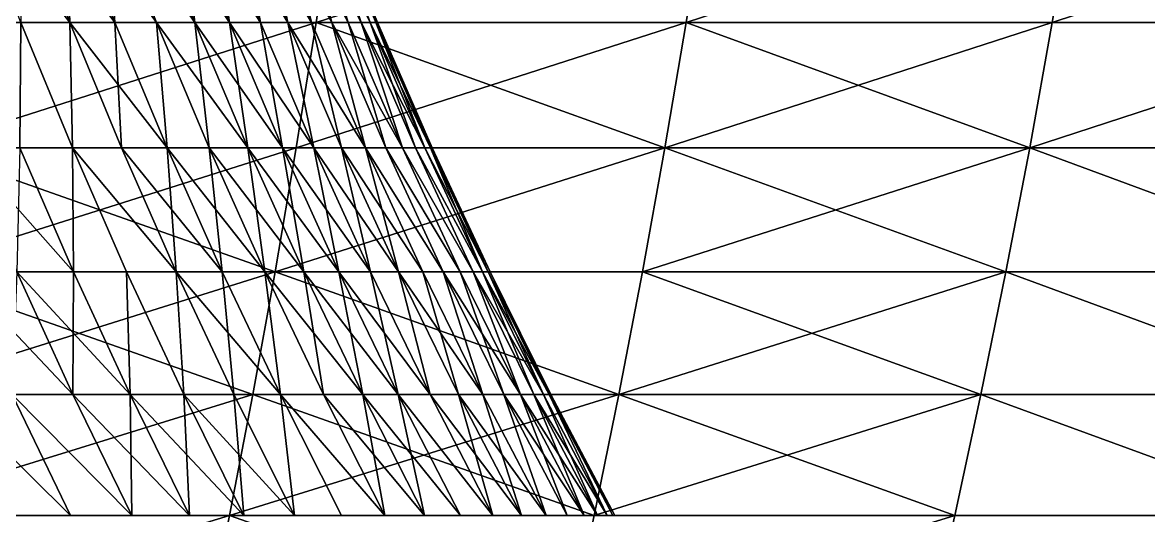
# Model space of a CAD drawing. Header units: millimetres. Extents: x -3250 to 6200, y -3250 to 3250.
# Drawn here: x 4611 to 4775.3, y -382.6 to -310.7 of the extents above; entities that cross this region are included whole.
import ezdxf

# ---------------------------------------------------------------- set-up
doc = ezdxf.new("R2010")
doc.units = ezdxf.units.MM
doc.header["$MEASUREMENT"] = 0
doc.layers.add('MESH_3D', color=2, linetype='CONTINUOUS')

msp = doc.modelspace()

# ---------------------------------------------------------------- linework, layer by layer
at = {"layer": 'MESH_3D'}
for points in [[(4656.61, -292.27, 26082.62), (4599.36, -310.75, 26096.23), (4653.87, -310.75, 26075.62)], [(4656.61, -292.27, 26082.62), (4601.93, -292.27, 26103.3), (4599.36, -310.75, 26096.23)], [(4617.89, -310.75, 24174.8), (4610.78, -310.75, 24195.1), (4603.72, -292.27, 24192.53)], [(4617.89, -310.75, 24174.8), (4603.72, -292.27, 24192.53), (4610.76, -292.27, 24172.4)], [(4617.89, -310.75, 2525.2), (4617.3, -292.27, 2547.9), (4610.76, -292.27, 2527.6)], [(4610.78, -310.75, 2504.9), (4617.89, -310.75, 2525.2), (4610.76, -292.27, 2527.6)], [(4624.49, -310.75, 24154.32), (4617.89, -310.75, 24174.8), (4610.76, -292.27, 24172.4)], [(4624.49, -310.75, 24154.32), (4610.76, -292.27, 24172.4), (4617.3, -292.27, 24152.1)], [(4624.49, -310.75, 2545.68), (4623.33, -292.27, 2568.35), (4617.3, -292.27, 2547.9)], [(4617.89, -310.75, 2525.2), (4624.49, -310.75, 2545.68), (4617.3, -292.27, 2547.9)], [(4630.57, -310.75, 24133.69), (4617.3, -292.27, 24152.1), (4623.33, -292.27, 24131.65)], [(4630.57, -310.75, 24133.69), (4624.49, -310.75, 24154.32), (4617.3, -292.27, 24152.1)], [(4623.33, -292.27, 2568.35), (4636.14, -310.75, 2587.09), (4628.85, -292.27, 2588.95)], [(4630.57, -310.75, 2566.31), (4636.14, -310.75, 2587.09), (4623.33, -292.27, 2568.35)], [(4624.49, -310.75, 2545.68), (4630.57, -310.75, 2566.31), (4623.33, -292.27, 2568.35)], [(4636.14, -310.75, 24112.91), (4630.57, -310.75, 24133.69), (4623.33, -292.27, 24131.65)], [(4636.14, -310.75, 24112.91), (4623.33, -292.27, 24131.65), (4628.85, -292.27, 24111.05)], [(4636.14, -310.75, 2587.09), (4633.86, -292.27, 2609.68), (4628.85, -292.27, 2588.95)], [(4641.19, -310.75, 24092), (4628.85, -292.27, 24111.05), (4633.86, -292.27, 24090.32)], [(4641.19, -310.75, 24092), (4636.14, -310.75, 24112.91), (4628.85, -292.27, 24111.05)], [(4633.86, -292.27, 2609.68), (4645.71, -310.75, 2629.04), (4638.34, -292.27, 2630.53)], [(4641.19, -310.75, 2608), (4645.71, -310.75, 2629.04), (4633.86, -292.27, 2609.68)], [(4636.14, -310.75, 2587.09), (4641.19, -310.75, 2608), (4633.86, -292.27, 2609.68)], [(4638.34, -292.27, 24069.47), (4641.19, -310.75, 24092), (4633.86, -292.27, 24090.32)], [(4645.71, -310.75, 2629.04), (4642.31, -292.27, 2651.48), (4638.34, -292.27, 2630.53)], [(4645.71, -310.75, 24070.96), (4641.19, -310.75, 24092), (4638.34, -292.27, 24069.47)], [(4649.71, -310.75, 24049.83), (4645.71, -310.75, 24070.96), (4638.34, -292.27, 24069.47)], [(4649.71, -310.75, 24049.83), (4638.34, -292.27, 24069.47), (4642.31, -292.27, 24048.52)], [(4649.71, -310.75, 2650.17), (4645.75, -292.27, 2672.52), (4642.31, -292.27, 2651.48)], [(4645.71, -310.75, 2629.04), (4649.71, -310.75, 2650.17), (4642.31, -292.27, 2651.48)], [(4653.18, -310.75, 24028.6), (4649.71, -310.75, 24049.83), (4642.31, -292.27, 24048.52)], [(4653.18, -310.75, 24028.6), (4642.31, -292.27, 24048.52), (4645.75, -292.27, 24027.48)], [(4653.18, -310.75, 2671.4), (4648.66, -292.27, 2693.65), (4645.75, -292.27, 2672.52)], [(4649.71, -310.75, 2650.17), (4653.18, -310.75, 2671.4), (4645.75, -292.27, 2672.52)], [(4656.12, -310.75, 24007.29), (4645.75, -292.27, 24027.48), (4648.66, -292.27, 24006.35)], [(4656.12, -310.75, 24007.29), (4653.18, -310.75, 24028.6), (4645.75, -292.27, 24027.48)], [(4656.12, -310.75, 2692.71), (4651.05, -292.27, 2714.84), (4648.66, -292.27, 2693.65)], [(4653.18, -310.75, 2671.4), (4656.12, -310.75, 2692.71), (4648.66, -292.27, 2693.65)], [(4658.53, -310.75, 23985.91), (4656.12, -310.75, 24007.29), (4648.66, -292.27, 24006.35)], [(4658.53, -310.75, 23985.91), (4648.66, -292.27, 24006.35), (4651.05, -292.27, 23985.16)], [(4658.53, -310.75, 2714.09), (4652.91, -292.27, 2736.08), (4651.05, -292.27, 2714.84)], [(4656.12, -310.75, 2692.71), (4658.53, -310.75, 2714.09), (4651.05, -292.27, 2714.84)], [(4660.41, -310.75, 23964.48), (4651.05, -292.27, 23985.16), (4652.91, -292.27, 23963.92)], [(4660.41, -310.75, 23964.48), (4658.53, -310.75, 23985.91), (4651.05, -292.27, 23985.16)], [(4660.41, -310.75, 2735.52), (4654.24, -292.27, 2757.37), (4652.91, -292.27, 2736.08)], [(4658.53, -310.75, 2714.09), (4660.41, -310.75, 2735.52), (4652.91, -292.27, 2736.08)], [(4661.75, -310.75, 23943.01), (4652.91, -292.27, 23963.92), (4654.24, -292.27, 23942.63)], [(4661.75, -310.75, 23943.01), (4660.41, -310.75, 23964.48), (4652.91, -292.27, 23963.92)], [(4710.76, -292.27, 26060.58), (4656.61, -292.27, 26082.62), (4653.87, -310.75, 26075.62)], [(4710.76, -292.27, 26060.58), (4653.87, -310.75, 26075.62), (4707.84, -310.75, 26053.66)], [(4661.75, -310.75, 2756.99), (4655.04, -292.27, 2778.68), (4654.24, -292.27, 2757.37)], [(4660.41, -310.75, 2735.52), (4661.75, -310.75, 2756.99), (4654.24, -292.27, 2757.37)], [(4655.04, -292.27, 23921.32), (4661.75, -310.75, 23943.01), (4654.24, -292.27, 23942.63)], [(4662.55, -310.75, 2778.49), (4655.3, -292.27, 2800), (4655.04, -292.27, 2778.68)], [(4661.75, -310.75, 2756.99), (4662.55, -310.75, 2778.49), (4655.04, -292.27, 2778.68)], [(4662.55, -310.75, 23921.51), (4655.04, -292.27, 23921.32), (4655.3, -292.27, 23900)], [(4662.55, -310.75, 23921.51), (4661.75, -310.75, 23943.01), (4655.04, -292.27, 23921.32)], [(4662.55, -310.75, 2778.49), (4662.82, -310.75, 2800), (4655.3, -292.27, 2800)], [(4662.82, -310.75, 23900), (4655.3, -292.27, 2800), (4662.82, -310.75, 2800)], [(4662.82, -310.75, 23900), (4655.3, -292.27, 23900), (4655.3, -292.27, 2800)], [(4662.55, -310.75, 23921.51), (4655.3, -292.27, 23900), (4662.82, -310.75, 23900)], [(4764.34, -292.27, 26037.21), (4707.84, -310.75, 26053.66), (4761.25, -310.75, 26030.35)], [(4764.34, -292.27, 26037.21), (4710.76, -292.27, 26060.58), (4707.84, -310.75, 26053.66)], [(4817.33, -292.27, 26012.5), (4764.34, -292.27, 26037.21), (4761.25, -310.75, 26030.35)], [(4817.33, -292.27, 26012.5), (4761.25, -310.75, 26030.35), (4814.06, -310.75, 26005.73)], [(4596.63, -329.03, 611.26), (4653.87, -310.75, 624.38), (4650.95, -329.03, 631.8)], [(4599.36, -310.75, 603.77), (4653.87, -310.75, 624.38), (4596.63, -329.03, 611.26)], [(4653.87, -310.75, 26075.62), (4596.63, -329.03, 26088.74), (4650.95, -329.03, 26068.2)], [(4653.87, -310.75, 26075.62), (4599.36, -310.75, 26096.23), (4596.63, -329.03, 26088.74)], [(4610.6, -329.03, 2481.86), (4618.28, -329.03, 2502.17), (4610.78, -310.75, 2504.9)], [(4618.28, -329.03, 24197.83), (4610.6, -329.03, 24218.14), (4610.78, -310.75, 24195.1)], [(4618.28, -329.03, 2502.17), (4617.89, -310.75, 2525.2), (4610.78, -310.75, 2504.9)], [(4617.89, -310.75, 24174.8), (4618.28, -329.03, 24197.83), (4610.78, -310.75, 24195.1)], [(4625.45, -329.03, 2522.66), (4624.49, -310.75, 2545.68), (4617.89, -310.75, 2525.2)], [(4618.28, -329.03, 2502.17), (4625.45, -329.03, 2522.66), (4617.89, -310.75, 2525.2)], [(4625.45, -329.03, 24177.34), (4618.28, -329.03, 24197.83), (4617.89, -310.75, 24174.8)], [(4632.11, -329.03, 24156.67), (4625.45, -329.03, 24177.34), (4617.89, -310.75, 24174.8)], [(4632.11, -329.03, 24156.67), (4617.89, -310.75, 24174.8), (4624.49, -310.75, 24154.32)], [(4632.11, -329.03, 2543.33), (4630.57, -310.75, 2566.31), (4624.49, -310.75, 2545.68)], [(4625.45, -329.03, 2522.66), (4632.11, -329.03, 2543.33), (4624.49, -310.75, 2545.68)], [(4630.57, -310.75, 24133.69), (4632.11, -329.03, 24156.67), (4624.49, -310.75, 24154.32)], [(4638.25, -329.03, 2564.15), (4636.14, -310.75, 2587.09), (4630.57, -310.75, 2566.31)], [(4632.11, -329.03, 2543.33), (4638.25, -329.03, 2564.15), (4630.57, -310.75, 2566.31)], [(4638.25, -329.03, 24135.85), (4632.11, -329.03, 24156.67), (4630.57, -310.75, 24133.69)], [(4643.87, -329.03, 24114.88), (4630.57, -310.75, 24133.69), (4636.14, -310.75, 24112.91)], [(4643.87, -329.03, 24114.88), (4638.25, -329.03, 24135.85), (4630.57, -310.75, 24133.69)], [(4643.87, -329.03, 2585.12), (4641.19, -310.75, 2608), (4636.14, -310.75, 2587.09)], [(4638.25, -329.03, 2564.15), (4643.87, -329.03, 2585.12), (4636.14, -310.75, 2587.09)], [(4648.96, -329.03, 24093.77), (4643.87, -329.03, 24114.88), (4636.14, -310.75, 24112.91)], [(4648.96, -329.03, 24093.77), (4636.14, -310.75, 24112.91), (4641.19, -310.75, 24092)], [(4648.96, -329.03, 2606.23), (4645.71, -310.75, 2629.04), (4641.19, -310.75, 2608)], [(4643.87, -329.03, 2585.12), (4648.96, -329.03, 2606.23), (4641.19, -310.75, 2608)], [(4653.53, -329.03, 24072.54), (4648.96, -329.03, 24093.77), (4641.19, -310.75, 24092)], [(4653.53, -329.03, 24072.54), (4641.19, -310.75, 24092), (4645.71, -310.75, 24070.96)], [(4653.53, -329.03, 2627.46), (4649.71, -310.75, 2650.17), (4645.71, -310.75, 2629.04)], [(4648.96, -329.03, 2606.23), (4653.53, -329.03, 2627.46), (4645.71, -310.75, 2629.04)], [(4649.71, -310.75, 24049.83), (4653.53, -329.03, 24072.54), (4645.71, -310.75, 24070.96)], [(4657.57, -329.03, 2648.79), (4653.18, -310.75, 2671.4), (4649.71, -310.75, 2650.17)], [(4653.53, -329.03, 2627.46), (4657.57, -329.03, 2648.79), (4649.71, -310.75, 2650.17)], [(4657.57, -329.03, 24051.21), (4653.53, -329.03, 24072.54), (4649.71, -310.75, 24049.83)], [(4661.07, -329.03, 24029.79), (4657.57, -329.03, 24051.21), (4649.71, -310.75, 24049.83)], [(4661.07, -329.03, 24029.79), (4649.71, -310.75, 24049.83), (4653.18, -310.75, 24028.6)], [(4653.87, -310.75, 624.38), (4704.74, -329.03, 653.69), (4650.95, -329.03, 631.8)], [(4707.84, -310.75, 26053.66), (4650.95, -329.03, 26068.2), (4704.74, -329.03, 26046.31)], [(4707.84, -310.75, 26053.66), (4653.87, -310.75, 26075.62), (4650.95, -329.03, 26068.2)], [(4661.07, -329.03, 2670.21), (4656.12, -310.75, 2692.71), (4653.18, -310.75, 2671.4)], [(4657.57, -329.03, 2648.79), (4661.07, -329.03, 2670.21), (4653.18, -310.75, 2671.4)], [(4656.12, -310.75, 24007.29), (4661.07, -329.03, 24029.79), (4653.18, -310.75, 24028.6)], [(4653.87, -310.75, 624.38), (4707.84, -310.75, 646.34), (4704.74, -329.03, 653.69)], [(4664.04, -329.03, 2691.72), (4658.53, -310.75, 2714.09), (4656.12, -310.75, 2692.71)], [(4661.07, -329.03, 2670.21), (4664.04, -329.03, 2691.72), (4656.12, -310.75, 2692.71)], [(4664.04, -329.03, 24008.28), (4661.07, -329.03, 24029.79), (4656.12, -310.75, 24007.29)], [(4666.47, -329.03, 23986.7), (4656.12, -310.75, 24007.29), (4658.53, -310.75, 23985.91)], [(4666.47, -329.03, 23986.7), (4664.04, -329.03, 24008.28), (4656.12, -310.75, 24007.29)], [(4666.47, -329.03, 2713.3), (4660.41, -310.75, 2735.52), (4658.53, -310.75, 2714.09)], [(4664.04, -329.03, 2691.72), (4666.47, -329.03, 2713.3), (4658.53, -310.75, 2714.09)], [(4660.41, -310.75, 23964.48), (4666.47, -329.03, 23986.7), (4658.53, -310.75, 23985.91)], [(4668.36, -329.03, 2734.93), (4661.75, -310.75, 2756.99), (4660.41, -310.75, 2735.52)], [(4666.47, -329.03, 2713.3), (4668.36, -329.03, 2734.93), (4660.41, -310.75, 2735.52)], [(4668.36, -329.03, 23965.07), (4666.47, -329.03, 23986.7), (4660.41, -310.75, 23964.48)], [(4669.71, -329.03, 23943.41), (4668.36, -329.03, 23965.07), (4660.41, -310.75, 23964.48)], [(4669.71, -329.03, 23943.41), (4660.41, -310.75, 23964.48), (4661.75, -310.75, 23943.01)], [(4669.71, -329.03, 2756.59), (4662.55, -310.75, 2778.49), (4661.75, -310.75, 2756.99)], [(4668.36, -329.03, 2734.93), (4669.71, -329.03, 2756.59), (4661.75, -310.75, 2756.99)], [(4670.52, -329.03, 23921.71), (4669.71, -329.03, 23943.41), (4661.75, -310.75, 23943.01)], [(4670.52, -329.03, 23921.71), (4661.75, -310.75, 23943.01), (4662.55, -310.75, 23921.51)], [(4670.52, -329.03, 2778.29), (4662.82, -310.75, 2800), (4662.55, -310.75, 2778.49)], [(4669.71, -329.03, 2756.59), (4670.52, -329.03, 2778.29), (4662.55, -310.75, 2778.49)], [(4662.55, -310.75, 23921.51), (4662.82, -310.75, 23900), (4670.8, -329.03, 23900)], [(4670.52, -329.03, 23921.71), (4662.55, -310.75, 23921.51), (4670.8, -329.03, 23900)], [(4670.52, -329.03, 2778.29), (4670.8, -329.03, 2800), (4662.82, -310.75, 2800)], [(4670.8, -329.03, 23900), (4662.82, -310.75, 2800), (4670.8, -329.03, 2800)], [(4670.8, -329.03, 23900), (4662.82, -310.75, 23900), (4662.82, -310.75, 2800)], [(4707.84, -310.75, 646.34), (4757.97, -329.03, 676.92), (4704.74, -329.03, 653.69)], [(4761.25, -310.75, 26030.35), (4704.74, -329.03, 26046.31), (4757.97, -329.03, 26023.08)], [(4761.25, -310.75, 26030.35), (4707.84, -310.75, 26053.66), (4704.74, -329.03, 26046.31)], [(4707.84, -310.75, 646.34), (4761.25, -310.75, 669.65), (4757.97, -329.03, 676.92)], [(4757.97, -329.03, 676.92), (4814.06, -310.75, 694.27), (4810.6, -329.03, 701.46)], [(4761.25, -310.75, 669.65), (4814.06, -310.75, 694.27), (4757.97, -329.03, 676.92)], [(4814.06, -310.75, 26005.73), (4761.25, -310.75, 26030.35), (4757.97, -329.03, 26023.08)], [(4814.06, -310.75, 26005.73), (4757.97, -329.03, 26023.08), (4810.6, -329.03, 25998.54)], [(4593.75, -347.11, 619.18), (4650.95, -329.03, 631.8), (4647.87, -347.11, 639.65)], [(4596.63, -329.03, 611.26), (4650.95, -329.03, 631.8), (4593.75, -347.11, 619.18)], [(4647.87, -347.11, 26060.35), (4596.63, -329.03, 26088.74), (4593.75, -347.11, 26080.82)], [(4650.95, -329.03, 26068.2), (4596.63, -329.03, 26088.74), (4647.87, -347.11, 26060.35)], [(4618.45, -347.11, 24221.22), (4610.18, -347.11, 24241.52), (4602.42, -329.03, 24238.25)], [(4618.45, -347.11, 24221.22), (4602.42, -329.03, 24238.25), (4610.6, -329.03, 24218.14)], [(4610.18, -347.11, 2458.48), (4618.45, -347.11, 2478.78), (4610.6, -329.03, 2481.86)], [(4618.45, -347.11, 2478.78), (4618.28, -329.03, 2502.17), (4610.6, -329.03, 2481.86)], [(4618.28, -329.03, 24197.83), (4618.45, -347.11, 24221.22), (4610.6, -329.03, 24218.14)], [(4618.28, -329.03, 2502.17), (4633.44, -347.11, 2519.98), (4625.45, -329.03, 2522.66)], [(4626.2, -347.11, 2499.29), (4633.44, -347.11, 2519.98), (4618.28, -329.03, 2502.17)], [(4618.45, -347.11, 2478.78), (4626.2, -347.11, 2499.29), (4618.28, -329.03, 2502.17)], [(4626.2, -347.11, 24200.71), (4618.45, -347.11, 24221.22), (4618.28, -329.03, 24197.83)], [(4633.44, -347.11, 24180.02), (4626.2, -347.11, 24200.71), (4618.28, -329.03, 24197.83)], [(4633.44, -347.11, 24180.02), (4618.28, -329.03, 24197.83), (4625.45, -329.03, 24177.34)], [(4633.44, -347.11, 2519.98), (4632.11, -329.03, 2543.33), (4625.45, -329.03, 2522.66)], [(4640.16, -347.11, 24159.16), (4625.45, -329.03, 24177.34), (4632.11, -329.03, 24156.67)], [(4640.16, -347.11, 24159.16), (4633.44, -347.11, 24180.02), (4625.45, -329.03, 24177.34)], [(4632.11, -329.03, 2543.33), (4646.36, -347.11, 2561.87), (4638.25, -329.03, 2564.15)], [(4640.16, -347.11, 2540.84), (4646.36, -347.11, 2561.87), (4632.11, -329.03, 2543.33)], [(4633.44, -347.11, 2519.98), (4640.16, -347.11, 2540.84), (4632.11, -329.03, 2543.33)], [(4638.25, -329.03, 24135.85), (4640.16, -347.11, 24159.16), (4632.11, -329.03, 24156.67)], [(4646.36, -347.11, 2561.87), (4643.87, -329.03, 2585.12), (4638.25, -329.03, 2564.15)], [(4646.36, -347.11, 24138.13), (4640.16, -347.11, 24159.16), (4638.25, -329.03, 24135.85)], [(4652.04, -347.11, 24116.96), (4638.25, -329.03, 24135.85), (4643.87, -329.03, 24114.88)], [(4652.04, -347.11, 24116.96), (4646.36, -347.11, 24138.13), (4638.25, -329.03, 24135.85)], [(4652.04, -347.11, 2583.04), (4648.96, -329.03, 2606.23), (4643.87, -329.03, 2585.12)], [(4646.36, -347.11, 2561.87), (4652.04, -347.11, 2583.04), (4643.87, -329.03, 2585.12)], [(4657.18, -347.11, 24095.65), (4643.87, -329.03, 24114.88), (4648.96, -329.03, 24093.77)], [(4657.18, -347.11, 24095.65), (4652.04, -347.11, 24116.96), (4643.87, -329.03, 24114.88)], [(4647.87, -347.11, 639.65), (4704.74, -329.03, 653.69), (4701.47, -347.11, 661.46)], [(4650.95, -329.03, 631.8), (4704.74, -329.03, 653.69), (4647.87, -347.11, 639.65)], [(4704.74, -329.03, 26046.31), (4647.87, -347.11, 26060.35), (4701.47, -347.11, 26038.54)], [(4704.74, -329.03, 26046.31), (4650.95, -329.03, 26068.2), (4647.87, -347.11, 26060.35)], [(4657.18, -347.11, 2604.35), (4653.53, -329.03, 2627.46), (4648.96, -329.03, 2606.23)], [(4652.04, -347.11, 2583.04), (4657.18, -347.11, 2604.35), (4648.96, -329.03, 2606.23)], [(4661.79, -347.11, 24074.22), (4648.96, -329.03, 24093.77), (4653.53, -329.03, 24072.54)], [(4661.79, -347.11, 24074.22), (4657.18, -347.11, 24095.65), (4648.96, -329.03, 24093.77)], [(4653.53, -329.03, 2627.46), (4665.87, -347.11, 2647.32), (4657.57, -329.03, 2648.79)], [(4661.79, -347.11, 2625.78), (4665.87, -347.11, 2647.32), (4653.53, -329.03, 2627.46)], [(4657.18, -347.11, 2604.35), (4661.79, -347.11, 2625.78), (4653.53, -329.03, 2627.46)], [(4657.57, -329.03, 24051.21), (4661.79, -347.11, 24074.22), (4653.53, -329.03, 24072.54)], [(4665.87, -347.11, 2647.32), (4661.07, -329.03, 2670.21), (4657.57, -329.03, 2648.79)], [(4665.87, -347.11, 24052.68), (4661.79, -347.11, 24074.22), (4657.57, -329.03, 24051.21)], [(4669.4, -347.11, 24031.04), (4657.57, -329.03, 24051.21), (4661.07, -329.03, 24029.79)], [(4669.4, -347.11, 24031.04), (4665.87, -347.11, 24052.68), (4657.57, -329.03, 24051.21)], [(4661.07, -329.03, 2670.21), (4672.4, -347.11, 2690.67), (4664.04, -329.03, 2691.72)], [(4669.4, -347.11, 2668.96), (4672.4, -347.11, 2690.67), (4661.07, -329.03, 2670.21)], [(4665.87, -347.11, 2647.32), (4669.4, -347.11, 2668.96), (4661.07, -329.03, 2670.21)], [(4672.4, -347.11, 24009.33), (4669.4, -347.11, 24031.04), (4661.07, -329.03, 24029.79)], [(4672.4, -347.11, 24009.33), (4661.07, -329.03, 24029.79), (4664.04, -329.03, 24008.28)], [(4664.04, -329.03, 2691.72), (4674.86, -347.11, 2712.46), (4666.47, -329.03, 2713.3)], [(4672.4, -347.11, 2690.67), (4674.86, -347.11, 2712.46), (4664.04, -329.03, 2691.72)], [(4674.86, -347.11, 23987.54), (4672.4, -347.11, 24009.33), (4664.04, -329.03, 24008.28)], [(4674.86, -347.11, 23987.54), (4664.04, -329.03, 24008.28), (4666.47, -329.03, 23986.7)], [(4666.47, -329.03, 2713.3), (4676.77, -347.11, 2734.3), (4668.36, -329.03, 2734.93)], [(4674.86, -347.11, 2712.46), (4676.77, -347.11, 2734.3), (4666.47, -329.03, 2713.3)], [(4676.77, -347.11, 23965.7), (4674.86, -347.11, 23987.54), (4666.47, -329.03, 23986.7)], [(4676.77, -347.11, 23965.7), (4666.47, -329.03, 23986.7), (4668.36, -329.03, 23965.07)], [(4668.36, -329.03, 2734.93), (4678.13, -347.11, 2756.17), (4669.71, -329.03, 2756.59)], [(4676.77, -347.11, 2734.3), (4678.13, -347.11, 2756.17), (4668.36, -329.03, 2734.93)], [(4678.13, -347.11, 23943.83), (4676.77, -347.11, 23965.7), (4668.36, -329.03, 23965.07)], [(4678.13, -347.11, 23943.83), (4668.36, -329.03, 23965.07), (4669.71, -329.03, 23943.41)], [(4678.13, -347.11, 2756.17), (4670.52, -329.03, 2778.29), (4669.71, -329.03, 2756.59)], [(4678.95, -347.11, 23921.92), (4669.71, -329.03, 23943.41), (4670.52, -329.03, 23921.71)], [(4678.95, -347.11, 23921.92), (4678.13, -347.11, 23943.83), (4669.71, -329.03, 23943.41)], [(4670.52, -329.03, 2778.29), (4679.22, -347.11, 2800), (4670.8, -329.03, 2800)], [(4678.95, -347.11, 2778.08), (4679.22, -347.11, 2800), (4670.52, -329.03, 2778.29)], [(4678.13, -347.11, 2756.17), (4678.95, -347.11, 2778.08), (4670.52, -329.03, 2778.29)], [(4678.95, -347.11, 23921.92), (4670.52, -329.03, 23921.71), (4670.8, -329.03, 23900)], [(4679.22, -347.11, 23900), (4670.8, -329.03, 2800), (4679.22, -347.11, 2800)], [(4679.22, -347.11, 23900), (4670.8, -329.03, 23900), (4670.8, -329.03, 2800)], [(4678.95, -347.11, 23921.92), (4670.8, -329.03, 23900), (4679.22, -347.11, 23900)], [(4704.74, -329.03, 653.69), (4754.5, -347.11, 684.6), (4701.47, -347.11, 661.46)], [(4757.97, -329.03, 26023.08), (4701.47, -347.11, 26038.54), (4754.5, -347.11, 26015.4)], [(4757.97, -329.03, 26023.08), (4704.74, -329.03, 26046.31), (4701.47, -347.11, 26038.54)], [(4704.74, -329.03, 653.69), (4757.97, -329.03, 676.92), (4754.5, -347.11, 684.6)], [(4757.97, -329.03, 676.92), (4806.95, -347.11, 709.05), (4754.5, -347.11, 684.6)], [(4806.95, -347.11, 25990.95), (4757.97, -329.03, 26023.08), (4754.5, -347.11, 26015.4)], [(4757.97, -329.03, 676.92), (4810.6, -329.03, 701.46), (4806.95, -347.11, 709.05)], [(4810.6, -329.03, 25998.54), (4757.97, -329.03, 26023.08), (4806.95, -347.11, 25990.95)], [(4593.75, -347.11, 619.18), (4644.63, -364.97, 647.92), (4590.72, -364.97, 627.53)], [(4647.87, -347.11, 26060.35), (4590.72, -364.97, 26072.47), (4644.63, -364.97, 26052.08)], [(4647.87, -347.11, 26060.35), (4593.75, -347.11, 26080.82), (4590.72, -364.97, 26072.47)], [(4593.75, -347.11, 619.18), (4647.87, -347.11, 639.65), (4644.63, -364.97, 647.92)], [(4618.37, -364.97, 24244.97), (4609.51, -364.97, 24265.27), (4601.42, -347.11, 24261.61)], [(4618.37, -364.97, 24244.97), (4601.42, -347.11, 24261.61), (4610.18, -347.11, 24241.52)], [(4609.51, -364.97, 2434.73), (4618.37, -364.97, 2455.03), (4610.18, -347.11, 2458.48)], [(4618.37, -364.97, 2455.03), (4618.45, -347.11, 2478.78), (4610.18, -347.11, 2458.48)], [(4626.71, -364.97, 24224.46), (4618.37, -364.97, 24244.97), (4610.18, -347.11, 24241.52)], [(4626.71, -364.97, 24224.46), (4610.18, -347.11, 24241.52), (4618.45, -347.11, 24221.22)], [(4618.37, -364.97, 2455.03), (4626.71, -364.97, 2475.54), (4618.45, -347.11, 2478.78)], [(4626.71, -364.97, 2475.54), (4626.2, -347.11, 2499.29), (4618.45, -347.11, 2478.78)], [(4626.2, -347.11, 24200.71), (4626.71, -364.97, 24224.46), (4618.45, -347.11, 24221.22)], [(4634.54, -364.97, 2496.25), (4633.44, -347.11, 2519.98), (4626.2, -347.11, 2499.29)], [(4626.71, -364.97, 2475.54), (4634.54, -364.97, 2496.25), (4626.2, -347.11, 2499.29)], [(4634.54, -364.97, 24203.75), (4626.71, -364.97, 24224.46), (4626.2, -347.11, 24200.71)], [(4633.44, -347.11, 24180.02), (4634.54, -364.97, 24203.75), (4626.2, -347.11, 24200.71)], [(4641.86, -364.97, 2517.15), (4640.16, -347.11, 2540.84), (4633.44, -347.11, 2519.98)], [(4634.54, -364.97, 2496.25), (4641.86, -364.97, 2517.15), (4633.44, -347.11, 2519.98)], [(4641.86, -364.97, 24182.85), (4634.54, -364.97, 24203.75), (4633.44, -347.11, 24180.02)], [(4648.65, -364.97, 24161.77), (4633.44, -347.11, 24180.02), (4640.16, -347.11, 24159.16)], [(4648.65, -364.97, 24161.77), (4641.86, -364.97, 24182.85), (4633.44, -347.11, 24180.02)], [(4648.65, -364.97, 2538.23), (4646.36, -347.11, 2561.87), (4640.16, -347.11, 2540.84)], [(4641.86, -364.97, 2517.15), (4648.65, -364.97, 2538.23), (4640.16, -347.11, 2540.84)], [(4646.36, -347.11, 24138.13), (4648.65, -364.97, 24161.77), (4640.16, -347.11, 24159.16)], [(4647.87, -347.11, 639.65), (4698.02, -364.97, 669.64), (4644.63, -364.97, 647.92)], [(4698.02, -364.97, 26030.36), (4647.87, -347.11, 26060.35), (4644.63, -364.97, 26052.08)], [(4654.91, -364.97, 2559.47), (4652.04, -347.11, 2583.04), (4646.36, -347.11, 2561.87)], [(4648.65, -364.97, 2538.23), (4654.91, -364.97, 2559.47), (4646.36, -347.11, 2561.87)], [(4654.91, -364.97, 24140.53), (4648.65, -364.97, 24161.77), (4646.36, -347.11, 24138.13)], [(4660.64, -364.97, 24119.15), (4654.91, -364.97, 24140.53), (4646.36, -347.11, 24138.13)], [(4660.64, -364.97, 24119.15), (4646.36, -347.11, 24138.13), (4652.04, -347.11, 24116.96)], [(4647.87, -347.11, 639.65), (4701.47, -347.11, 661.46), (4698.02, -364.97, 669.64)], [(4701.47, -347.11, 26038.54), (4647.87, -347.11, 26060.35), (4698.02, -364.97, 26030.36)], [(4660.64, -364.97, 2580.85), (4657.18, -347.11, 2604.35), (4652.04, -347.11, 2583.04)], [(4654.91, -364.97, 2559.47), (4660.64, -364.97, 2580.85), (4652.04, -347.11, 2583.04)], [(4665.84, -364.97, 24097.62), (4660.64, -364.97, 24119.15), (4652.04, -347.11, 24116.96)], [(4665.84, -364.97, 24097.62), (4652.04, -347.11, 24116.96), (4657.18, -347.11, 24095.65)], [(4665.84, -364.97, 2602.38), (4661.79, -347.11, 2625.78), (4657.18, -347.11, 2604.35)], [(4660.64, -364.97, 2580.85), (4665.84, -364.97, 2602.38), (4657.18, -347.11, 2604.35)], [(4670.49, -364.97, 24075.97), (4657.18, -347.11, 24095.65), (4661.79, -347.11, 24074.22)], [(4670.49, -364.97, 24075.97), (4665.84, -364.97, 24097.62), (4657.18, -347.11, 24095.65)], [(4670.49, -364.97, 2624.03), (4665.87, -347.11, 2647.32), (4661.79, -347.11, 2625.78)], [(4665.84, -364.97, 2602.38), (4670.49, -364.97, 2624.03), (4661.79, -347.11, 2625.78)], [(4665.87, -347.11, 24052.68), (4670.49, -364.97, 24075.97), (4661.79, -347.11, 24074.22)], [(4674.61, -364.97, 2645.78), (4669.4, -347.11, 2668.96), (4665.87, -347.11, 2647.32)], [(4670.49, -364.97, 2624.03), (4674.61, -364.97, 2645.78), (4665.87, -347.11, 2647.32)], [(4674.61, -364.97, 24054.22), (4670.49, -364.97, 24075.97), (4665.87, -347.11, 24052.68)], [(4678.18, -364.97, 24032.36), (4674.61, -364.97, 24054.22), (4665.87, -347.11, 24052.68)], [(4678.18, -364.97, 24032.36), (4665.87, -347.11, 24052.68), (4669.4, -347.11, 24031.04)], [(4678.18, -364.97, 2667.64), (4672.4, -347.11, 2690.67), (4669.4, -347.11, 2668.96)], [(4674.61, -364.97, 2645.78), (4678.18, -364.97, 2667.64), (4669.4, -347.11, 2668.96)], [(4672.4, -347.11, 24009.33), (4678.18, -364.97, 24032.36), (4669.4, -347.11, 24031.04)], [(4681.21, -364.97, 2689.57), (4674.86, -347.11, 2712.46), (4672.4, -347.11, 2690.67)], [(4678.18, -364.97, 2667.64), (4681.21, -364.97, 2689.57), (4672.4, -347.11, 2690.67)], [(4681.21, -364.97, 24010.43), (4678.18, -364.97, 24032.36), (4672.4, -347.11, 24009.33)], [(4683.69, -364.97, 23988.43), (4681.21, -364.97, 24010.43), (4672.4, -347.11, 24009.33)], [(4683.69, -364.97, 23988.43), (4672.4, -347.11, 24009.33), (4674.86, -347.11, 23987.54)], [(4683.69, -364.97, 2711.57), (4676.77, -347.11, 2734.3), (4674.86, -347.11, 2712.46)], [(4681.21, -364.97, 2689.57), (4683.69, -364.97, 2711.57), (4674.86, -347.11, 2712.46)], [(4676.77, -347.11, 23965.7), (4683.69, -364.97, 23988.43), (4674.86, -347.11, 23987.54)], [(4685.62, -364.97, 2733.63), (4678.13, -347.11, 2756.17), (4676.77, -347.11, 2734.3)], [(4683.69, -364.97, 2711.57), (4685.62, -364.97, 2733.63), (4676.77, -347.11, 2734.3)], [(4685.62, -364.97, 23966.37), (4683.69, -364.97, 23988.43), (4676.77, -347.11, 23965.7)], [(4687, -364.97, 23944.27), (4685.62, -364.97, 23966.37), (4676.77, -347.11, 23965.7)], [(4687, -364.97, 23944.27), (4676.77, -347.11, 23965.7), (4678.13, -347.11, 23943.83)], [(4687, -364.97, 2755.73), (4678.95, -347.11, 2778.08), (4678.13, -347.11, 2756.17)], [(4685.62, -364.97, 2733.63), (4687, -364.97, 2755.73), (4678.13, -347.11, 2756.17)], [(4687.83, -364.97, 23922.14), (4687, -364.97, 23944.27), (4678.13, -347.11, 23943.83)], [(4687.83, -364.97, 23922.14), (4678.13, -347.11, 23943.83), (4678.95, -347.11, 23921.92)], [(4687.83, -364.97, 2777.86), (4679.22, -347.11, 2800), (4678.95, -347.11, 2778.08)], [(4687, -364.97, 2755.73), (4687.83, -364.97, 2777.86), (4678.95, -347.11, 2778.08)], [(4678.95, -347.11, 23921.92), (4679.22, -347.11, 23900), (4688.1, -364.97, 23900)], [(4687.83, -364.97, 23922.14), (4678.95, -347.11, 23921.92), (4688.1, -364.97, 23900)], [(4687.83, -364.97, 2777.86), (4688.1, -364.97, 2800), (4679.22, -347.11, 2800)], [(4688.1, -364.97, 23900), (4679.22, -347.11, 2800), (4688.1, -364.97, 2800)], [(4688.1, -364.97, 23900), (4679.22, -347.11, 23900), (4679.22, -347.11, 2800)], [(4701.47, -347.11, 661.46), (4750.85, -364.97, 692.69), (4698.02, -364.97, 669.64)], [(4754.5, -347.11, 26015.4), (4698.02, -364.97, 26030.36), (4750.85, -364.97, 26007.31)], [(4754.5, -347.11, 26015.4), (4701.47, -347.11, 26038.54), (4698.02, -364.97, 26030.36)], [(4701.47, -347.11, 661.46), (4754.5, -347.11, 684.6), (4750.85, -364.97, 692.69)], [(4754.5, -347.11, 684.6), (4803.09, -364.97, 717.05), (4750.85, -364.97, 692.69)], [(4803.09, -364.97, 25982.95), (4754.5, -347.11, 26015.4), (4750.85, -364.97, 26007.31)], [(4754.5, -347.11, 684.6), (4806.95, -347.11, 709.05), (4803.09, -364.97, 717.05)], [(4806.95, -347.11, 25990.95), (4754.5, -347.11, 26015.4), (4803.09, -364.97, 25982.95)], [(4587.53, -382.6, 636.29), (4644.63, -364.97, 647.92), (4641.23, -382.6, 656.59)], [(4590.72, -364.97, 627.53), (4644.63, -364.97, 647.92), (4587.53, -382.6, 636.29)], [(4644.63, -364.97, 26052.08), (4587.53, -382.6, 26063.71), (4641.23, -382.6, 26043.41)], [(4644.63, -364.97, 26052.08), (4590.72, -364.97, 26072.47), (4587.53, -382.6, 26063.71)], [(4618.01, -382.6, 24269.1), (4608.55, -382.6, 24289.38), (4600.15, -364.97, 24285.33)], [(4618.01, -382.6, 24269.1), (4600.15, -364.97, 24285.33), (4609.51, -364.97, 24265.27)], [(4608.55, -382.6, 2410.62), (4618.01, -382.6, 2430.9), (4609.51, -364.97, 2434.73)], [(4609.51, -364.97, 2434.73), (4626.95, -382.6, 2451.41), (4618.37, -364.97, 2455.03)], [(4618.01, -382.6, 2430.9), (4626.95, -382.6, 2451.41), (4609.51, -364.97, 2434.73)], [(4626.95, -382.6, 24248.59), (4618.01, -382.6, 24269.1), (4609.51, -364.97, 24265.27)], [(4626.95, -382.6, 24248.59), (4609.51, -364.97, 24265.27), (4618.37, -364.97, 24244.97)], [(4626.95, -382.6, 2451.41), (4626.71, -364.97, 2475.54), (4618.37, -364.97, 2455.03)], [(4635.39, -382.6, 24227.87), (4626.95, -382.6, 24248.59), (4618.37, -364.97, 24244.97)], [(4635.39, -382.6, 24227.87), (4618.37, -364.97, 24244.97), (4626.71, -364.97, 24224.46)], [(4635.39, -382.6, 2472.13), (4634.54, -364.97, 2496.25), (4626.71, -364.97, 2475.54)], [(4626.95, -382.6, 2451.41), (4635.39, -382.6, 2472.13), (4626.71, -364.97, 2475.54)], [(4643.3, -382.6, 24206.94), (4626.71, -364.97, 24224.46), (4634.54, -364.97, 24203.75)], [(4643.3, -382.6, 24206.94), (4635.39, -382.6, 24227.87), (4626.71, -364.97, 24224.46)], [(4643.3, -382.6, 2493.06), (4641.86, -364.97, 2517.15), (4634.54, -364.97, 2496.25)], [(4635.39, -382.6, 2472.13), (4643.3, -382.6, 2493.06), (4634.54, -364.97, 2496.25)], [(4650.69, -382.6, 24185.82), (4643.3, -382.6, 24206.94), (4634.54, -364.97, 24203.75)], [(4650.69, -382.6, 24185.82), (4634.54, -364.97, 24203.75), (4641.86, -364.97, 24182.85)], [(4644.63, -364.97, 647.92), (4694.4, -382.6, 678.23), (4641.23, -382.6, 656.59)], [(4698.02, -364.97, 26030.36), (4641.23, -382.6, 26043.41), (4694.4, -382.6, 26021.77)], [(4698.02, -364.97, 26030.36), (4644.63, -364.97, 26052.08), (4641.23, -382.6, 26043.41)], [(4650.69, -382.6, 2514.18), (4648.65, -364.97, 2538.23), (4641.86, -364.97, 2517.15)], [(4643.3, -382.6, 2493.06), (4650.69, -382.6, 2514.18), (4641.86, -364.97, 2517.15)], [(4648.65, -364.97, 24161.77), (4650.69, -382.6, 24185.82), (4641.86, -364.97, 24182.85)], [(4644.63, -364.97, 647.92), (4698.02, -364.97, 669.64), (4694.4, -382.6, 678.23)], [(4648.65, -364.97, 2538.23), (4663.88, -382.6, 2556.94), (4654.91, -364.97, 2559.47)], [(4657.55, -382.6, 2535.48), (4663.88, -382.6, 2556.94), (4648.65, -364.97, 2538.23)], [(4650.69, -382.6, 2514.18), (4657.55, -382.6, 2535.48), (4648.65, -364.97, 2538.23)], [(4657.55, -382.6, 24164.52), (4650.69, -382.6, 24185.82), (4648.65, -364.97, 24161.77)], [(4663.88, -382.6, 24143.06), (4657.55, -382.6, 24164.52), (4648.65, -364.97, 24161.77)], [(4663.88, -382.6, 24143.06), (4648.65, -364.97, 24161.77), (4654.91, -364.97, 24140.53)], [(4663.88, -382.6, 2556.94), (4660.64, -364.97, 2580.85), (4654.91, -364.97, 2559.47)], [(4669.67, -382.6, 24121.45), (4663.88, -382.6, 24143.06), (4654.91, -364.97, 24140.53)], [(4669.67, -382.6, 24121.45), (4654.91, -364.97, 24140.53), (4660.64, -364.97, 24119.15)], [(4669.67, -382.6, 2578.55), (4665.84, -364.97, 2602.38), (4660.64, -364.97, 2580.85)], [(4663.88, -382.6, 2556.94), (4669.67, -382.6, 2578.55), (4660.64, -364.97, 2580.85)], [(4674.92, -382.6, 24099.7), (4660.64, -364.97, 24119.15), (4665.84, -364.97, 24097.62)], [(4674.92, -382.6, 24099.7), (4669.67, -382.6, 24121.45), (4660.64, -364.97, 24119.15)], [(4665.84, -364.97, 2602.38), (4679.63, -382.6, 2622.18), (4670.49, -364.97, 2624.03)], [(4674.92, -382.6, 2600.3), (4679.63, -382.6, 2622.18), (4665.84, -364.97, 2602.38)], [(4669.67, -382.6, 2578.55), (4674.92, -382.6, 2600.3), (4665.84, -364.97, 2602.38)], [(4679.63, -382.6, 24077.82), (4674.92, -382.6, 24099.7), (4665.84, -364.97, 24097.62)], [(4679.63, -382.6, 24077.82), (4665.84, -364.97, 24097.62), (4670.49, -364.97, 24075.97)], [(4679.63, -382.6, 2622.18), (4674.61, -364.97, 2645.78), (4670.49, -364.97, 2624.03)], [(4683.79, -382.6, 24055.84), (4670.49, -364.97, 24075.97), (4674.61, -364.97, 24054.22)], [(4683.79, -382.6, 24055.84), (4679.63, -382.6, 24077.82), (4670.49, -364.97, 24075.97)], [(4683.79, -382.6, 2644.16), (4678.18, -364.97, 2667.64), (4674.61, -364.97, 2645.78)], [(4679.63, -382.6, 2622.18), (4683.79, -382.6, 2644.16), (4674.61, -364.97, 2645.78)], [(4687.4, -382.6, 24033.75), (4683.79, -382.6, 24055.84), (4674.61, -364.97, 24054.22)], [(4687.4, -382.6, 24033.75), (4674.61, -364.97, 24054.22), (4678.18, -364.97, 24032.36)], [(4687.4, -382.6, 2666.25), (4681.21, -364.97, 2689.57), (4678.18, -364.97, 2667.64)], [(4683.79, -382.6, 2644.16), (4687.4, -382.6, 2666.25), (4678.18, -364.97, 2667.64)], [(4681.21, -364.97, 24010.43), (4687.4, -382.6, 24033.75), (4678.18, -364.97, 24032.36)], [(4690.46, -382.6, 2688.41), (4683.69, -364.97, 2711.57), (4681.21, -364.97, 2689.57)], [(4687.4, -382.6, 2666.25), (4690.46, -382.6, 2688.41), (4681.21, -364.97, 2689.57)], [(4690.46, -382.6, 24011.59), (4687.4, -382.6, 24033.75), (4681.21, -364.97, 24010.43)], [(4692.96, -382.6, 23989.35), (4681.21, -364.97, 24010.43), (4683.69, -364.97, 23988.43)], [(4692.96, -382.6, 23989.35), (4690.46, -382.6, 24011.59), (4681.21, -364.97, 24010.43)], [(4683.69, -364.97, 2711.57), (4694.91, -382.6, 2732.94), (4685.62, -364.97, 2733.63)], [(4692.96, -382.6, 2710.65), (4694.91, -382.6, 2732.94), (4683.69, -364.97, 2711.57)], [(4690.46, -382.6, 2688.41), (4692.96, -382.6, 2710.65), (4683.69, -364.97, 2711.57)], [(4685.62, -364.97, 23966.37), (4692.96, -382.6, 23989.35), (4683.69, -364.97, 23988.43)], [(4694.91, -382.6, 2732.94), (4687, -364.97, 2755.73), (4685.62, -364.97, 2733.63)], [(4694.91, -382.6, 23967.06), (4692.96, -382.6, 23989.35), (4685.62, -364.97, 23966.37)], [(4696.31, -382.6, 23944.73), (4685.62, -364.97, 23966.37), (4687, -364.97, 23944.27)], [(4696.31, -382.6, 23944.73), (4694.91, -382.6, 23967.06), (4685.62, -364.97, 23966.37)], [(4696.31, -382.6, 2755.27), (4687.83, -364.97, 2777.86), (4687, -364.97, 2755.73)], [(4694.91, -382.6, 2732.94), (4696.31, -382.6, 2755.27), (4687, -364.97, 2755.73)], [(4687.83, -364.97, 23922.14), (4696.31, -382.6, 23944.73), (4687, -364.97, 23944.27)], [(4687.83, -364.97, 2777.86), (4697.42, -382.6, 2800), (4688.1, -364.97, 2800)], [(4697.14, -382.6, 2777.63), (4697.42, -382.6, 2800), (4687.83, -364.97, 2777.86)], [(4696.31, -382.6, 2755.27), (4697.14, -382.6, 2777.63), (4687.83, -364.97, 2777.86)], [(4697.14, -382.6, 23922.37), (4696.31, -382.6, 23944.73), (4687.83, -364.97, 23922.14)], [(4697.14, -382.6, 23922.37), (4687.83, -364.97, 23922.14), (4688.1, -364.97, 23900)], [(4688.1, -364.97, 23900), (4688.1, -364.97, 2800), (4697.42, -382.6, 2800)], [(4697.42, -382.6, 23900), (4688.1, -364.97, 23900), (4697.42, -382.6, 2800)], [(4697.14, -382.6, 23922.37), (4688.1, -364.97, 23900), (4697.42, -382.6, 23900)], [(4698.02, -364.97, 669.64), (4747.02, -382.6, 701.19), (4694.4, -382.6, 678.23)], [(4750.85, -364.97, 26007.31), (4698.02, -364.97, 26030.36), (4694.4, -382.6, 26021.77)], [(4750.85, -364.97, 26007.31), (4694.4, -382.6, 26021.77), (4747.02, -382.6, 25998.81)], [(4698.02, -364.97, 669.64), (4750.85, -364.97, 692.69), (4747.02, -382.6, 701.19)], [(4750.85, -364.97, 692.69), (4799.05, -382.6, 725.45), (4747.02, -382.6, 701.19)], [(4799.05, -382.6, 25974.55), (4750.85, -364.97, 26007.31), (4747.02, -382.6, 25998.81)], [(4750.85, -364.97, 692.69), (4803.09, -364.97, 717.05), (4799.05, -382.6, 725.45)], [(4803.09, -364.97, 25982.95), (4750.85, -364.97, 26007.31), (4799.05, -382.6, 25974.55)], [(4584.19, -400, 645.45), (4641.23, -382.6, 656.59), (4637.66, -400, 665.67)], [(4587.53, -382.6, 636.29), (4641.23, -382.6, 656.59), (4584.19, -400, 645.45)], [(4641.23, -382.6, 656.59), (4690.61, -400, 687.22), (4637.66, -400, 665.67)], [(4641.23, -382.6, 656.59), (4694.4, -382.6, 678.23), (4690.61, -400, 687.22)], [(4690.61, -400, 687.22), (4747.02, -382.6, 701.19), (4743.01, -400, 710.08)], [(4694.4, -382.6, 678.23), (4747.02, -382.6, 701.19), (4690.61, -400, 687.22)], [(4743.01, -400, 710.08), (4799.05, -382.6, 725.45), (4794.82, -400, 734.24)], [(4747.02, -382.6, 701.19), (4799.05, -382.6, 725.45), (4743.01, -400, 710.08)]]:
    msp.add_3dface(points, dxfattribs=at)

doc.saveas('drawing.dxf')
